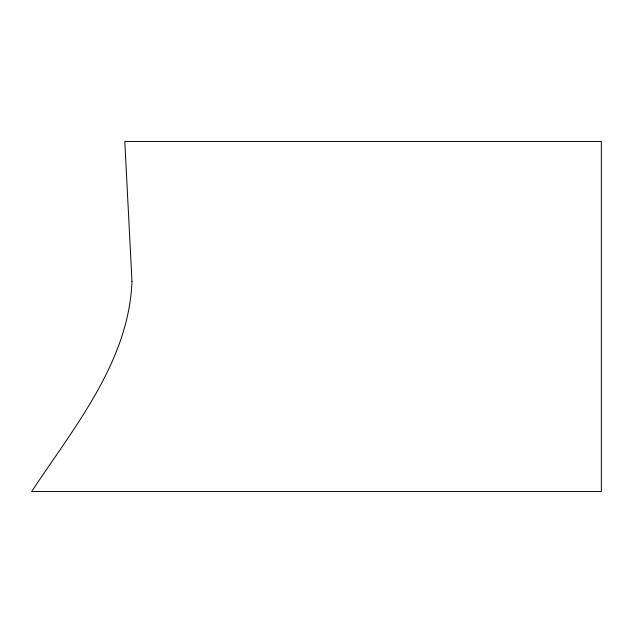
<?xml version="1.0" encoding="UTF-8"?>
<svg xmlns="http://www.w3.org/2000/svg" width="633" height="633" viewBox="0 0 633 633"><rect width="100%" height="100%" fill="white"/><g stroke="black" fill="none" stroke-linecap="round" stroke-linejoin="round"><path stroke-width="0.95" d="M131.973 281.297C129.029 361.427 73.926 427.449 31.65 491.54L601.35 491.54L601.35 141.46L124.796 141.46L131.973 281.297"/></g></svg>
